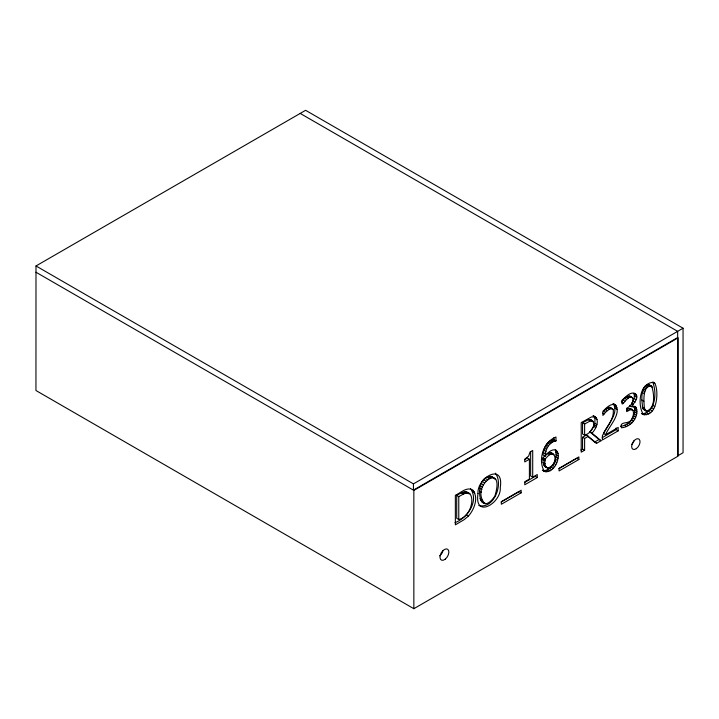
<?xml version="1.0" encoding="UTF-8"?>
<svg xmlns="http://www.w3.org/2000/svg" width="719" height="719" viewBox="0 0 719 719"><rect width="100%" height="100%" fill="white"/><g stroke="black" fill="none" stroke-linecap="round" stroke-linejoin="round"><path stroke-width="1.08" d="M547.617 468.069C542.872 466.964 542.746 461.733 543.043 457.823C545.433 454.768 550.08 450.193 553.756 454.39C559.697 463.881 542.369 476.338 545.11 459.019C547.141 456.942 550.439 452.386 553.756 454.39M641.851 400.025C641.833 394.722 641.869 385.366 648.898 384.593L651.765 386.292C654.11 393.679 655.908 408.572 646.21 411.169L642.723 408.446L641.851 400.025L643.909 401.22L644.332 408.14L646.21 411.169M643.909 401.22C643.891 395.908 643.927 386.552 650.965 385.788L651.765 386.292M494.834 478.297C473.282 466.973 475.771 523.414 494.825 496.191C506.077 460.178 469.471 485.568 484.624 503.435M543.51 470.675C552.552 470.271 557.962 458.668 555.454 450.642L557.522 451.829C560.82 460.142 552.066 476.329 542.342 470.181L545.568 471.871M620.407 426.394C629.395 425.459 637.681 414.845 633.852 406.136L635.92 407.322C639.865 416.445 630.833 427.32 621.414 427.769C618.915 420.13 630.608 425.315 632.082 418.341C633.87 415.151 634.778 409.345 629.898 408.356L626.761 409.192M613.028 403.422C619.634 413.137 607.16 424.83 603.529 433.521L605.587 434.716L618.187 427.437L618.187 430.843L602.369 439.974L602.369 435.822C606.306 427.481 614.314 419.429 613.271 409.641L610.287 407.43L608.894 407.34L603.511 411.088L605.569 412.284L609.218 409.237L612.354 408.626M613.72 403.817C624.128 411.457 608.364 426.87 605.587 434.716M594.838 423.365L594.999 418.143L593.49 415.825C600.787 418.943 596.114 429.216 591.935 433.117L589.877 431.921L593.768 426.439L594.838 423.365L596.896 424.552M544.4 471.376C537.506 460.277 543.33 441.682 555.985 437.008L555.985 440.81C548.615 437.116 542.899 448.728 543.043 455.001L545.11 456.197C547.411 452.727 554.034 446.634 557.522 451.829M545.11 456.197C545.379 449.663 548.965 442.032 555.985 440.81M633.565 404.689L631.498 403.494C633.592 400.618 635.335 396.69 633.852 393.176L635.911 394.363C640.719 399.342 626.438 408.419 635.201 406.765L635.92 407.322M642.876 413.874C655.962 410.702 656.762 392.502 652.762 382.14L654.829 383.326C659.512 392.179 656.591 419.959 641.465 413.497L644.943 415.061M605.569 412.284L602.899 415.456L602.899 411.241C606.144 408.266 610.125 403.332 615.087 404.608M632.603 409.884L630.248 409.713L626.644 411.565L626.644 408.266C630.311 406.469 634.176 402.289 632.63 397.922L631.668 397.194C626.779 395.099 620.695 411.025 622.115 400.186C625.305 397.23 631.417 390.12 635.911 394.363M454.983 522.686C467.512 517.986 479.276 500.99 470.505 488.668M468.375 516.143C474.243 509.555 479.07 497.431 472.572 489.855C466.478 486.619 460.582 493.009 455.361 495.247L455.361 524.852L464.106 519.684L468.375 516.143L466.316 514.957M631.668 397.194L629.61 395.998L626.474 396.897L621.351 401.624L623.418 402.811M35.95 272.213L413.847 490.394L678.107 337.822L678.107 456.125L413.847 608.696L35.95 390.516L35.995 265.958L305.602 110.304L683.05 328.224L683.05 452.754L677.658 455.864L677.658 331.342L300.209 113.422M35.995 265.958L413.443 483.878L683.05 328.224M677.658 337.562L413.443 490.106L413.443 483.878M456.709 495.472C478.234 480.993 474.756 516.08 458.767 519.504L456.709 518.309L456.709 495.472L458.767 496.658C462.065 494.942 465.957 491.661 469.822 493.683M582.552 422.808L588.322 419.707L590.011 419.519C598.478 422.592 590.685 434.024 584.619 435.175L582.552 433.979L582.552 422.808L584.619 424.003L590.389 420.903L592.789 421.019M524.555 459.657L527.342 458.048L529.409 459.234L529.409 479.079L524.753 481.757L524.753 484.786L537.255 477.569L537.255 474.54L532.707 477.164L530.649 475.978L530.649 451.523M529.409 459.234L524.753 461.922L524.753 459.216L528.636 456.107L530.047 452.026L532.707 450.489L532.707 477.164M588.51 436.208L584.619 438.455L584.619 450.22L582.552 449.033L582.552 437.26L586.443 435.013L596.635 443.281L601.057 440.729L591.935 433.117M524.618 482.485L535.197 476.373L537.255 477.569M580.853 450.013L582.552 449.033M586.443 435.013L594.577 442.095L598.999 439.543L601.057 440.729M602.171 437.709L616.129 429.647L618.187 430.843M584.619 450.22L581.213 452.188L581.213 422.592L591.512 416.921L595.548 417.02M501.17 501.988L519.082 491.643L521.14 492.83L521.14 490.25L501.341 501.682L501.341 504.262L521.14 492.83M558.915 468.644L576.827 458.309L578.885 459.495L578.885 456.916L559.085 468.339L559.085 470.927L578.885 459.495M645.213 409.992L643.334 409.453M482.557 502.239L485.954 503.633M544.804 466.514L548.39 468.141M478.809 505.511C494.016 509.438 503.794 483.86 495.337 473.183M629.898 408.356L631.03 409.336M647.864 384.611L649.922 385.797M650.318 386.076L652.385 387.262M646.552 385.168L648.61 386.355M645.249 386.112L647.307 387.307M644.197 387.307L646.264 388.503M643.37 388.763L645.437 389.95M642.741 390.489L644.808 391.675M642.31 392.448L644.368 393.635M634.284 394.389L636.351 395.585M652.735 405.399L654.802 406.594M634.428 395.998L636.495 397.194M651.603 407.691L653.661 408.877M634.077 398.497L636.144 399.692M629.61 395.998L632.63 397.922M628.163 396.124L630.221 397.31M650.192 409.668L652.25 410.864M626.474 396.897L628.541 398.083M633.035 401.103L635.093 402.289M642.274 406.954L644.332 408.14M648.502 411.34L650.569 412.526M642.723 408.446L644.79 409.641M624.613 398.227L626.68 399.422M646.552 412.706L648.61 413.892M622.789 399.962L624.856 401.148M634.428 407.026L636.495 408.212M644.575 413.605L646.633 414.8M631.758 406.568L629.691 405.372L631.758 406.846M634.805 408.302L636.863 409.488M634.931 410.01L636.989 411.196M631.713 409.731L633.088 410.531M634.778 412.023L636.845 413.209M628.19 408.518L630.248 409.713M634.338 414.036L636.396 415.231M626.734 409.929L628.109 410.72M613.918 404.096L615.976 405.291M633.619 416.031L635.677 417.227M614.556 405.121L616.614 406.316M614.934 406.487L616.992 407.682M632.657 417.982L634.715 419.168M615.06 408.194L617.127 409.39M631.417 419.878L633.484 421.073M613.271 409.641L610.287 407.43M608.894 407.34L610.961 408.536M607.16 408.05L609.218 409.237M629.952 421.586L632.01 422.781M605.308 409.39L607.366 410.576M628.262 423.087L630.32 424.273M626.357 424.363L628.415 425.549M624.434 425.333L626.501 426.529M602.801 413.11L604.176 413.901M592.968 415.78L594.343 416.58M594.406 416.723L596.473 417.91M594.999 418.143L597.058 419.33M590.011 419.519L592.07 420.714M590.73 419.833L593.292 421.649M588.322 419.707L590.389 420.903M594.388 424.92L596.455 426.106M593.768 426.439L595.826 427.625M594.577 442.095L596.635 443.281M582.552 437.26L584.619 438.455M553.774 439.704L555.832 440.9M552.426 439.938L554.493 441.124M550.547 440.774L552.614 441.96M549.028 441.808L551.087 442.994M547.653 443.066L549.72 444.252M546.44 444.549L548.498 445.735M555.275 449.815L556.65 450.606M545.379 446.256L547.438 447.443M555.976 452.395L558.034 453.59M556.146 454.678L558.205 455.864M544.49 448.162L546.557 449.348M550.179 452.584L552.237 453.779M553.612 454.821L550.898 452.7M549.37 452.745L551.437 453.932M555.985 456.969L558.043 458.156M543.807 450.256L545.874 451.451M547.626 453.554L549.684 454.741M555.49 459.27L557.558 460.457M543.33 452.539L545.388 453.725M554.726 461.481L556.785 462.668M553.738 463.503L555.796 464.69M543.043 457.823L545.11 459.019M542.998 458.704L545.056 459.89M542.98 459.738L545.038 460.924M552.516 465.418L554.574 466.604M543.106 462.443L545.173 463.638M551.149 467.071L553.217 468.258M543.501 464.402L545.559 465.597M549.649 468.464L551.716 469.66M544.085 465.723L546.152 466.91M548.004 469.597L550.062 470.783M546.341 470.388L548.408 471.574M544.84 470.747L546.907 471.934M490.322 476.23L492.38 477.425M493.656 478.279L495.724 479.474M488.794 476.535L490.852 477.731M487.096 477.326L489.154 478.521M485.352 478.521L487.41 479.708M483.851 479.95L485.909 481.137M482.539 481.658L484.606 482.844M481.397 483.68L483.456 484.867M480.499 485.9L482.557 487.096M479.834 488.381L481.901 489.567M479.429 491.05L481.487 492.236M472.149 490.538L474.207 491.733M472.743 491.832L474.81 493.027M479.825 498.698L481.883 499.885M466.074 491.85L468.132 493.045M480.481 500.37L482.548 501.565M464.663 491.841L466.73 493.036M481.415 501.556L483.474 502.743M463.162 492.156L465.22 493.351M461.427 492.848L463.485 494.043M491.652 476.418L492.776 477.11M648.898 384.593L649.706 385.096M589.877 431.921L598.999 439.543M643.523 414.692C637.07 405.255 639.407 382.544 653.697 382.301L654.829 383.326M467.763 492.488L468.977 493.935M630.572 396.726L630.86 397.445M591.234 420.453L591.53 421.361M616.129 427.949L616.129 429.647M584.619 424.003L584.619 435.175M553.927 437.718L553.927 439.615M458.767 496.658L458.767 519.504M413.847 490.394L413.847 608.696M443.012 550.538A6.273 3.622 -60 0 1 439.695 555.859M634.032 440.63A5.932 3.424 -60 0 1 631.695 444.522M478.009 493.477C473.983 519.424 501.574 503.084 500.28 487.545C504.253 461.706 476.751 478.027 478.009 493.477M445.322 559.112A6.273 3.622 -60 0 0 447.739 549.298A6.273 3.622 -60 0 0 440.208 555.445A6.273 3.622 -60 0 0 445.322 559.112M636.261 448.683A5.932 3.424 -60 0 0 639.236 439.309A5.932 3.424 -60 0 0 632.01 444.333A5.932 3.424 -60 0 0 636.261 448.683"/></g></svg>
